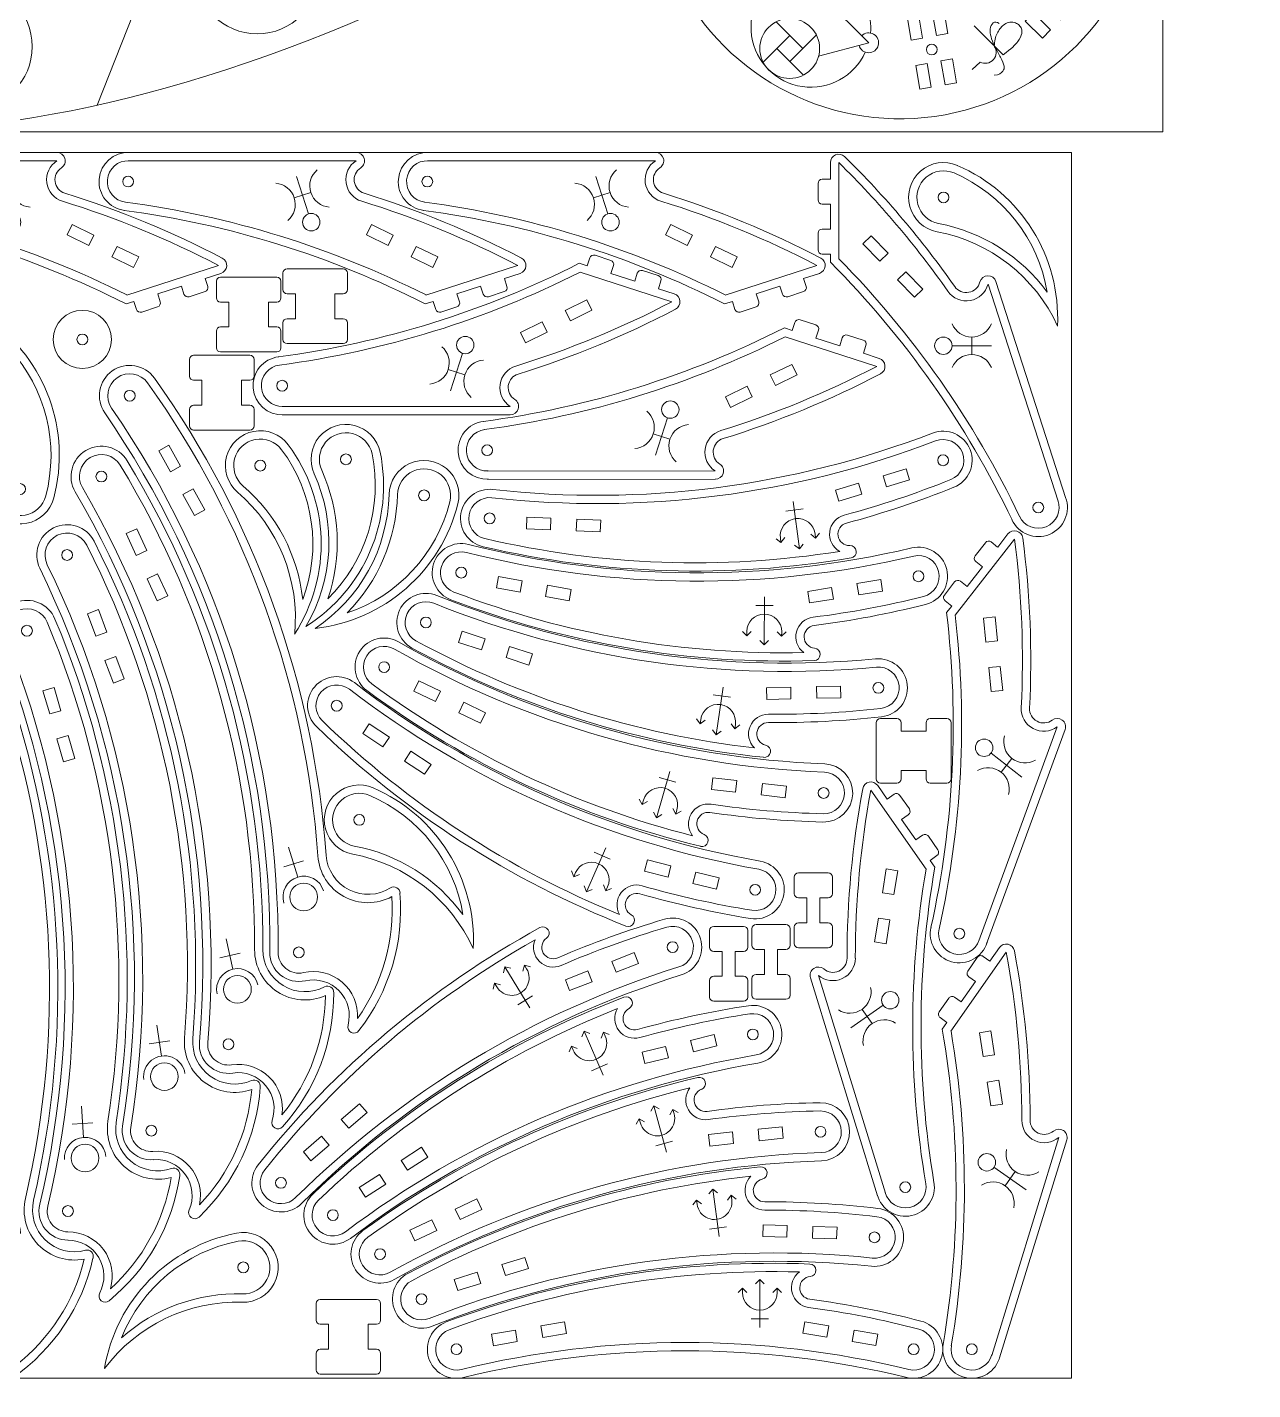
# Model space of a CAD drawing. Header units: millimetres. Extents: x -174 to 931, y -23 to 951.
# Drawn here: x 126.7 to 421.6, y 297.3 to 625.1 of the extents above; entities that cross this region are included whole.
import ezdxf

# ---------------------------------------------------------------- set-up
doc = ezdxf.new("R2010")
doc.units = ezdxf.units.MM
doc.layers.get('0').update_dxf_attribs({"lineweight": 25, "true_color": 0xffffff})
doc.layers.add('a', color=7, linetype='Continuous', true_color=0xffffff)
for name, color, linetype, lineweight, true_color in [('First Cuts (Holes)', 3, 'Continuous', 5, 0x00ff00), ('lables', 1, 'Continuous', 5, 0xff0000), ('Mid Cuts', 5, 'Continuous', 5, 0x0000ff), ('Outlines', 4, 'Continuous', 5, 0x00ffff)]:
    doc.layers.add(name, color=color, linetype=linetype, lineweight=lineweight, true_color=true_color)

# ---------------------------------------------------------------- blocks, each defined once
blk = doc.blocks.new('Display Base')
at = {"layer": 'lables'}
blk.add_line((-63.24, 79.3), (-93.2, 116.87), dxfattribs=at)
for centre in [(-65.68, 136.38), (-84.6, 67.46)]:
    blk.add_circle(centre, 15, dxfattribs=at)
blk.add_ellipse((0, 0), major_axis=(0, 185), ratio=0.378378, dxfattribs=at)
at = {"layer": 'Outlines'}
blk.add_ellipse((0, 0), major_axis=(0, -220), ratio=0.5, dxfattribs=at)
blk = doc.blocks.new('Hole - Screw')
at = {"layer": 'First Cuts (Holes)'}
blk.add_circle((0, 0), 1.3, dxfattribs=at)
blk = doc.blocks.new('Leg Washer')
at = {"layer": 'Outlines'}
blk.add_circle((0, 0), 7, dxfattribs=at)
at = {"layer": 'a', "yscale": -1, "rotation": 180}
blk.add_blockref('Hole - Screw', (0, 0), dxfattribs=at)
blk = doc.blocks.new('Claw')
at = {"layer": 'lables', "flags": 128}
blk.add_lwpolyline([(-1.29, 6.27, 1.117247), (2.64, -5.83, -0.190808), (33.53, -4.36, 0.255133)], format="xyb", close=True, dxfattribs=at)
at = {"layer": 'Outlines'}
for centre, radius, start, end in [((0, 0), 8.4, 101.654, 294.3325), ((6.38, -30.95), 40, 32.2152, 101.654), ((19.94, -44.1), 40, 59.5308, 114.3325)]:
    blk.add_arc(centre, radius, start, end, dxfattribs=at)
at = {"layer": 'a', "yscale": -1, "rotation": 165.9637565320735}
blk.add_blockref('Hole - Screw', (0, 0), dxfattribs=at)
blk = doc.blocks.new('Hole - Mount')
at = {"layer": 'First Cuts (Holes)'}
for p, q in [((-1.4, 8.9), (1.4, 8.9)), ((-1.4, 3.1), (-1.4, 8.9)), ((1.4, 8.9), (1.4, 3.1)), ((1.4, 3.1), (-1.4, 3.1)), ((-1.4, -3.1), (1.4, -3.1)), ((-1.4, -8.9), (-1.4, -3.1)), ((1.4, -3.1), (1.4, -8.9)), ((1.4, -8.9), (-1.4, -8.9))]:
    blk.add_line(p, q, dxfattribs=at)
blk = doc.blocks.new('Leg - Lower')
at = {"layer": 'lables'}
for p, q in [((5, -17.42), (5, -24.92)), ((2.5, -20.75), (7.5, -20.75))]:
    blk.add_line(p, q, dxfattribs=at)
at = {"layer": 'lables', "flags": 128}
blk.add_lwpolyline([(8.87, 19.36, -0.502201), (-0.35, 4.99, 0.484658), (-4.77, -1.5, -0.154356), (-5.05, -138.39, 0.99166), (5.02, -141.69, 0.138205), (11.12, -20.88, -0.544881), (25.33, -6.33, 0.171685)], format="xyb", close=True, dxfattribs=at)
at = {"layer": 'lables'}
blk.add_circle((5, -12.42), 3.33, dxfattribs=at)
blk.add_arc((5, -12.42), 5, 180, 0, dxfattribs=at)
at = {"layer": 'Outlines'}
for centre, radius, start, end in [((-1.09, 15.61), 8.64, 274.0021, 32.1189), ((7.5, 21), 1.5, 54.7225, 212.1189), ((-19.21, -16.75), 47.74, 12.3106, 54.7225), ((0, 0), 7, 94.0021, 197.4321), ((-221.34, -69.5), 225, 342.3333, 17.4321), ((22.92, -18.19), 10.1, 74.6077, 192.8484), ((26, -7), 1.5, 254.6077, 16.6487), ((-206.3, -70.47), 225, 341.3736, 12.8484), ((0, -140), 7.3, 162.3333, 341.3736)]:
    blk.add_arc(centre, radius, start, end, dxfattribs=at)
at = {"layer": 'Outlines', "zscale": 1.5}
blk.add_blockref('Hole - Screw', (0, 0), dxfattribs=at)
for name, p, rotation in [('Hole - Mount', (6.06, -116.9), 347.9050188855066), ('Hole - Screw', (0, -140), 5.751631411625578)]:
    blk.add_blockref(name, p, dxfattribs=dict(at, rotation=rotation))
blk = doc.blocks.new('Leg - Mid')
at = {"layer": 'lables'}
for p, q in [((73, 16.78), (71.95, 15.72)), ((73, 5.22), (73, 16.78)), ((73, 16.78), (74.05, 15.72)), ((68.8, 14.68), (67.75, 13.62)), ((68.8, 13.62), (68.8, 14.68)), ((68.8, 14.68), (69.85, 13.62)), ((76.15, 13.62), (77.2, 14.68)), ((77.2, 13.62), (77.2, 14.68)), ((77.2, 14.68), (78.25, 13.62)), ((70.9, 7.33), (75.1, 7.33))]:
    blk.add_line(p, q, dxfattribs=at)
at = {"layer": 'lables', "flags": 128}
blk.add_lwpolyline([(-1.74, 4.69, 0.943237), (1.19, -4.86, -0.120248), (108.81, -4.86, 0.99218), (111.26, 4.84, 0.030345), (84.73, 10.06, -0.673639), (82.54, 18.59, 0.096657)], format="xyb", close=True, dxfattribs=at)
at = {"layer": 'lables'}
blk.add_arc((73, 13.62), 4.2, 180, 0, dxfattribs=at)
at = {"layer": 'Outlines'}
for centre, radius, start, end in [((76.01, -204.32), 225, 87.695, 110.4063), ((85, 19), 1.5, 274.8787, 87.695), ((85.36, 14.77), 2.75, 94.8787, 262.339), ((55, -210.95), 225, 75.3867, 82.339), ((0, 0), 7, 110.4063, 283.7136), ((110, 0), 7, 256.2864, 75.3867), ((55, -225.39), 225, 76.2864, 103.7136)]:
    blk.add_arc(centre, radius, start, end, dxfattribs=at)
at = {"zscale": 1.5}
for p in [(0, 0), (110, 0)]:
    blk.add_blockref('Hole - Screw', p, dxfattribs=at)
at = {"layer": 'lables', "zscale": 1.5}
for p, rotation in [((17.47, 3.72), 99.61150561543356), ((92.39, 3.74), 260.4423536227336)]:
    blk.add_blockref('Hole - Mount', p, dxfattribs=dict(at, rotation=rotation))
blk = doc.blocks.new('Leg - Top')
at = {"layer": 'lables'}
for p, q in [((1.54, 4.76), (53.76, -12.1)), ((38.93, -20.74), (38.93, -11.29)), ((53.76, -12.1), (53.76, -12.1)), ((36.83, -16.01), (41.03, -16.01)), ((83, -48), (59.82, -48)), ((83, -48), (83, -48))]:
    blk.add_line(p, q, dxfattribs=at)
blk.add_circle((38.93, -22.84), 2.1, dxfattribs=at)
for centre, radius, start, end in [((0, 0), 5, 69.5815, 245.27), ((-99.72, -209.47), 227, 45.3439, 64.5424), ((31.71, -16.01), 5.12, 292.6199, 67.3801), ((46.15, -16.01), 5.12, 112.6199, 247.3801), ((55.14, -17.33), 5.41, 104.7903, 234.9431), ((-76.05, -204.3), 223, 44.5001, 54.9431)]:
    blk.add_arc(centre, radius, start, end, dxfattribs=at)
at = {"layer": 'Outlines'}
for p, q in [((2.15, 6.66), (54.38, -10.19)), ((59, -50), (61, -50)), ((61, -50), (59, -50)), ((61, -52), (61, -50)), ((67, -52), (67, -50)), ((73, -50), (67, -50)), ((73, -52), (73, -50)), ((83, -50), (79, -50)), ((79, -52), (79, -50.02)), ((66, -53), (62, -53)), ((78, -53), (74, -53))]:
    blk.add_line(p, q, dxfattribs=at)
for centre, radius, start, end in [((0, 0), 7, 69.5815, 245.27), ((-99.72, -209.47), 225, 45.1351, 64.5424), ((53.76, -12.1), 2, 284.7903, 72.1143), ((55.14, -17.33), 3.41, 104.7903, 234.9431), ((-76.05, -204.3), 225, 44.5001, 54.9431), ((83, -48), 2, 270, 44.5001), ((62, -52), 1, 180, 270), ((66, -52), 1, 270, 0), ((74, -52), 1, 180, 270), ((78, -52), 1, 270, 0)]:
    blk.add_arc(centre, radius, start, end, dxfattribs=at)
at = {"layer": 'lables', "rotation": 46}
blk.add_blockref('Hole - Mount', (58, -35), dxfattribs=at)
at = {"layer": 'Outlines'}
blk.add_blockref('Hole - Screw', (0, 0), dxfattribs=at)
blk = doc.blocks.new('Leg Mount - front')
at = {"layer": 'lables'}
for p, q in [((-17.33, 52), (-19.29, 52)), ((-17.33, 41.33), (-17.33, 52)), ((-10.67, 52), (-10.67, 41.33)), ((-10.67, 52), (-8.71, 52)), ((-22, 46), (-6, 46)), ((14, 49.04), (14, 46.1)), ((21.78, 46.31), (19.15, 46.39)), ((14, 45.9), (14, 39.18)), ((-10.67, 41.33), (-7.5, 41.33)), ((-34.84, 24.16), (-45.64, 17.92)), ((-34.84, -0.78), (-34.84, 24.16)), ((34.84, -0.78), (34.84, 24.16)), ((34.84, 24.16), (45.64, 17.92)), ((-47.03, 18.54), (-47.03, 9.48)), ((51.45, 18.54), (51.45, 9.48)), ((-56.09, 13.9), (-47.03, 13.9)), ((-51.45, 4.83), (-51.45, 13.9)), ((42.39, 13.9), (51.45, 13.9)), ((47.03, 4.83), (47.03, 13.9)), ((-42.39, 9.48), (-51.45, 9.48)), ((56.09, 9.48), (47.03, 9.48)), ((-45.64, 5.45), (-34.84, -0.78)), ((45.64, 5.45), (34.84, -0.78))]:
    blk.add_line(p, q, dxfattribs=at)
for centre, radius in [((-14, 46), 8), ((-14, 41.33), 3.33), ((-49.24, 11.69), 7.2), ((49.24, 11.69), 7.2)]:
    blk.add_circle(centre, radius, dxfattribs=at)
for centre, radius, start, end in [((14, 46), 7.81, 0, 0), ((16.63, 45.62), 2.63, 16.9689, 169.755), ((16.63, 45.62), 2.63, 178.6075, 179.994), ((-34.84, 24.16), 2.39, 270, 210), ((34.84, 24.16), 2.39, 330, 270), ((-42.04, 11.69), 14.4, 69.5235, 290.4101), ((42.04, 11.69), 14.4, 249.5899, 110.4765), ((-42.04, 11.69), 14.4, 309.5899, 50.4765), ((42.04, 11.69), 14.4, 129.5235, 230.4101), ((-34.84, -0.78), 2.41, 150, 90), ((34.84, -0.78), 2.41, 90, 30)]:
    blk.add_arc(centre, radius, start, end, dxfattribs=at)
for points, knots in [([(14, 49.04), (11.51, 49.48), (8.99, 49.43), (7.01, 48.65), (6.41, 47.81), (6.17, 46.79), (6.35, 45.77), (7.29, 44.54), (8.53, 44.06), (9.83, 44.04), (11.1, 44.27), (12.26, 44.73), (13.26, 45.36), (13.9, 46)], [0, 0, 0, 0, 1, 2, 3, 4, 5, 6, 7, 8, 9, 10, 10.868801, 10.868801, 10.868801, 10.868801]), ([(18.99, 51.06), (18.19, 51.86), (16.59, 51.86), (15.79, 51.46), (14.88, 49.32), (14.35, 47.34), (14, 46.3)], [0, 0, 0, 0, 1, 2, 3, 3.871984, 3.871984, 3.871984, 3.871984]), ([(13.94, 45.92), (13.37, 44.55), (12.15, 41.85), (9.52, 41.62), (9.39, 43.06)], [4.024562, 4.024562, 4.024562, 4.024562, 5, 6, 6, 6, 6])]:
    blk.add_open_spline(points, degree=3, knots=knots, dxfattribs=at)
at = {"layer": 'Outlines'}
for p, q in [((-20, -15), (-20, -18.33)), ((20, -15), (20, -18.33)), ((-53.25, -23.33), (-25, -23.33)), ((53.25, -23.33), (25, -23.33))]:
    blk.add_line(p, q, dxfattribs=at)
for centre, radius, start, end in [((0, 0), 60, 339.1087, 200.8913), ((0, 0), 25, 323.1301, 216.8699), ((-25, -18.33), 5, 270, 0), ((25, -18.33), 5, 180, 270), ((-53.25, -20.33), 3, 200.8913, 270), ((53.25, -20.33), 3, 270, 339.1087)]:
    blk.add_arc(centre, radius, start, end, dxfattribs=at)
for p in [(-3.09, 44), (3.09, 44)]:
    blk.add_blockref('Hole - Mount', p)
at = {"yscale": -1}
for name, p, rotation in [('Hole - Mount', (-22.71, 37.81), 215), ('Hole - Mount', (-27.77, 34.27), 215), ('Hole - Screw', (-26, 18.33), 180), ('Hole - Screw', (26, 18.33), 180), ('Hole - Mount', (-43.3, -8.41), 285), ('Hole - Mount', (-41.7, -14.37), 285)]:
    blk.add_blockref(name, p, dxfattribs=dict(at, rotation=rotation))
for p, rotation in [((22.71, 37.81), 325), ((27.77, 34.27), 325), ((43.3, -8.41), 255), ((41.7, -14.37), 255)]:
    blk.add_blockref('Hole - Mount', p, dxfattribs=dict(rotation=rotation))
at = {"layer": 'a', "yscale": -1, "rotation": 180}
for p in [(-26, -18.33), (26, -18.33)]:
    blk.add_blockref('Hole - Screw', p, dxfattribs=at)
at = {"layer": 'lables'}
for p in [(0, 44), (25.24, 36.04), (42.5, -11.39)]:
    blk.add_blockref('Hole - Screw', p, dxfattribs=at)
at = {"layer": 'lables', "yscale": -1, "rotation": 180}
for p in [(-25.24, 36.04), (-42.5, -11.39)]:
    blk.add_blockref('Hole - Screw', p, dxfattribs=at)
blk = doc.blocks.new('Mid Leg Spacer')
at = {"layer": 'Outlines'}
for p, q in [((-6.7625, 0), (6.7625, 0)), ((-7.7625, -1), (-7.7625, -5)), ((7.7625, -1), (7.7625, -5)), ((-6.7625, -6), (-4.7625, -6)), ((-4.7625, -6), (-4.7625, -12)), ((6.7625, -6), (4.7625, -6)), ((4.7625, -6), (4.7625, -12)), ((-7.7625, -13), (-7.7625, -17)), ((-6.7625, -12), (-4.7625, -12)), ((6.7625, -12), (4.7625, -12)), ((7.7625, -13), (7.7625, -17)), ((-6.7625, -18), (6.7625, -18))]:
    blk.add_line(p, q, dxfattribs=at)
for centre, start, end in [((6.7625, -1), 0, 90), ((-6.7625, -1), 90, 180), ((-6.7625, -5), 180, 270), ((6.7625, -5), 270, 0), ((-6.7625, -13), 90, 180), ((6.7625, -13), 0, 90), ((-6.7625, -17), 180, 270), ((6.7625, -17), 270, 0)]:
    blk.add_arc(centre, 1, start, end, dxfattribs=at)
blk = doc.blocks.new('Lower Leg Spacer')
at = {"layer": 'Outlines'}
for p, q in [((-3.5875, 0), (3.5875, 0)), ((-4.5875, -1), (-4.5875, -5)), ((4.5875, -1), (4.5875, -5)), ((-3.5875, -6), (-1.5875, -6)), ((-1.5875, -6), (-1.5875, -12)), ((3.5875, -6), (1.5875, -6)), ((1.5875, -6), (1.5875, -12)), ((-4.5875, -13), (-4.5875, -17)), ((-3.5875, -12), (-1.5875, -12)), ((3.5875, -12), (1.5875, -12)), ((4.5875, -13), (4.5875, -17)), ((-3.5875, -18), (3.5875, -18))]:
    blk.add_line(p, q, dxfattribs=at)
for centre, start, end in [((3.5875, -1), 0, 90), ((-3.5875, -1), 90, 180), ((-3.5875, -5), 180, 270), ((3.5875, -5), 270, 0), ((-3.5875, -13), 90, 180), ((3.5875, -13), 0, 90), ((-3.5875, -17), 180, 270), ((3.5875, -17), 270, 0)]:
    blk.add_arc(centre, 1, start, end, dxfattribs=at)

msp = doc.modelspace()

# ---------------------------------------------------------------- linework, layer by layer
at = {"layer": 'lables'}
for p, q in [((400, 600), (400, 895)), ((0, 600), (400, 600)), ((0, 595), (378, 595)), ((378, 300), (378, 595)), ((0, 300), (378, 300))]:
    msp.add_line(p, q, dxfattribs=at)

# ---------------------------------------------------------------- block references
at = {"zscale": 1.5, "rotation": 225}
msp.add_blockref('Leg Mount - front', (336.74, 663.1), dxfattribs=at)
at = {"layer": 'lables', "zscale": 1.5}
for name, p, rotation in [('Leg - Top', (79, 588), 17.88571040358149), ('Leg - Top', (151, 588), 17.88571040358149), ('Leg - Top', (223, 588), 17.88571040358149), ('Leg - Top', (338, 346), 125), ('Leg - Mid', (187.78, 347.03), 31.05005315316577), ('Leg - Mid', (200.28, 339.27), 23.28753986487433), ('Leg - Mid', (211.62, 329.89), 15.52502657658288), ('Leg - Mid', (221.59, 319.07), 7.762513288291442)]:
    msp.add_blockref(name, p, dxfattribs=dict(at, rotation=rotation))
at = {"layer": 'lables', "yscale": -1, "zscale": 1.5}
for name, p, rotation in [('Leg - Top', (370, 509.56), 90), ('Leg - Top', (188.06, 538.87), 342.1142895964185), ('Leg - Top', (237.39, 523.34), 342.1142895964185), ('Leg - Mid', (237.98, 506.94), 7.303610321592986), ('Leg - Top', (351, 407), 51.99999999999999), ('Leg - Mid', (231.17, 493.89), 359.5410970333015), ('Leg - Mid', (222.65, 481.89), 351.7785837450102), ('Leg - Mid', (212.6, 471.15), 344.0160704567187), ('Leg - Mid', (201.19, 461.86), 336.2535571684273), ('Leg - Top', (354, 307), 55.00000000000001)]:
    msp.add_blockref(name, p, dxfattribs=dict(at, rotation=rotation))
at = {"layer": 'lables', "zscale": 1.5}
msp.add_blockref('Leg - Mid', (230, 307), dxfattribs=at)
at = {"layer": 'Mid Cuts', "zscale": 1.5}
for name, p, rotation in [('Claw', (347.19, 584.18), 325), ('Claw', (182.8, 519.64), 295.0000000000001), ('Claw', (203.42, 521.15), 270), ('Claw', (222.2, 512.48), 244.2097959394972), ('Mid Leg Spacer', (331, 451), 90), ('Claw', (206.61, 434.39), 325)]:
    msp.add_blockref(name, p, dxfattribs=dict(at, rotation=rotation))
for name, p in [('Mid Leg Spacer', (180, 565)), ('Mid Leg Spacer', (196, 567)), ('Leg Washer', (140, 550)), ('Mid Leg Spacer', (173.53, 546.19)), ('Mid Leg Spacer', (204, 319))]:
    msp.add_blockref(name, p, dxfattribs=at)
at = {"layer": 'Mid Cuts', "yscale": -1, "zscale": 1.5}
for p, rotation in [((103.56, 515.75), 57.89510203025138), ((125, 514), 86.84265304537713), ((178.71, 326.7), 202.6328571058797)]:
    msp.add_blockref('Claw', p, dxfattribs=dict(at, rotation=rotation))
at = {"layer": 'Outlines', "rotation": 120}
msp.add_blockref('Display Base', (198.2, 745.54), dxfattribs=at)
at = {"layer": 'Outlines', "yscale": -1, "zscale": 1.5}
for p, rotation in [((192.08, 402.5), 16.8988089321716), ((175.14, 380.39), 12.61260400201118), ((156.59, 359.6), 8.326399071850712), ((136.53, 340.26), 4.040194141690264), ((115.09, 322.47), 359.7539892115297)]:
    msp.add_blockref('Leg - Lower', p, dxfattribs=dict(at, rotation=rotation))
at = {"layer": 'Outlines', "zscale": 1.5}
for p in [(315.86, 421.62), (295.49, 408.75), (305.69, 409.21)]:
    msp.add_blockref('Lower Leg Spacer', p, dxfattribs=at)

doc.saveas('drawing.dxf')
